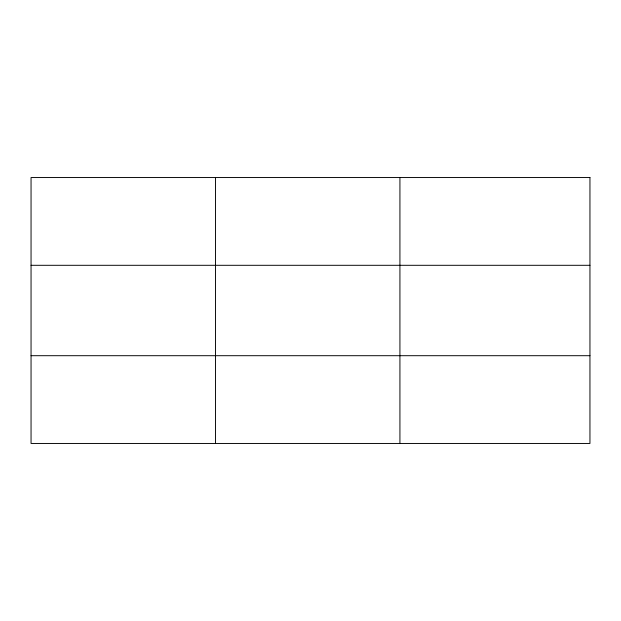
<?xml version="1.0" encoding="UTF-8"?>
<svg xmlns="http://www.w3.org/2000/svg" width="621" height="621" viewBox="0 0 621 621"><rect width="100%" height="100%" fill="white"/><g stroke="black" fill="none" stroke-linecap="round" stroke-linejoin="round"><path stroke-width="0.93" d="M215.487 443.456L215.487 177.544M399.924 443.456L399.924 177.544M31.05 265.299L589.95 265.299M31.05 355.701L589.95 355.701M589.95 177.544L589.95 443.456L31.05 443.456L31.05 177.544L589.95 177.544"/></g></svg>
